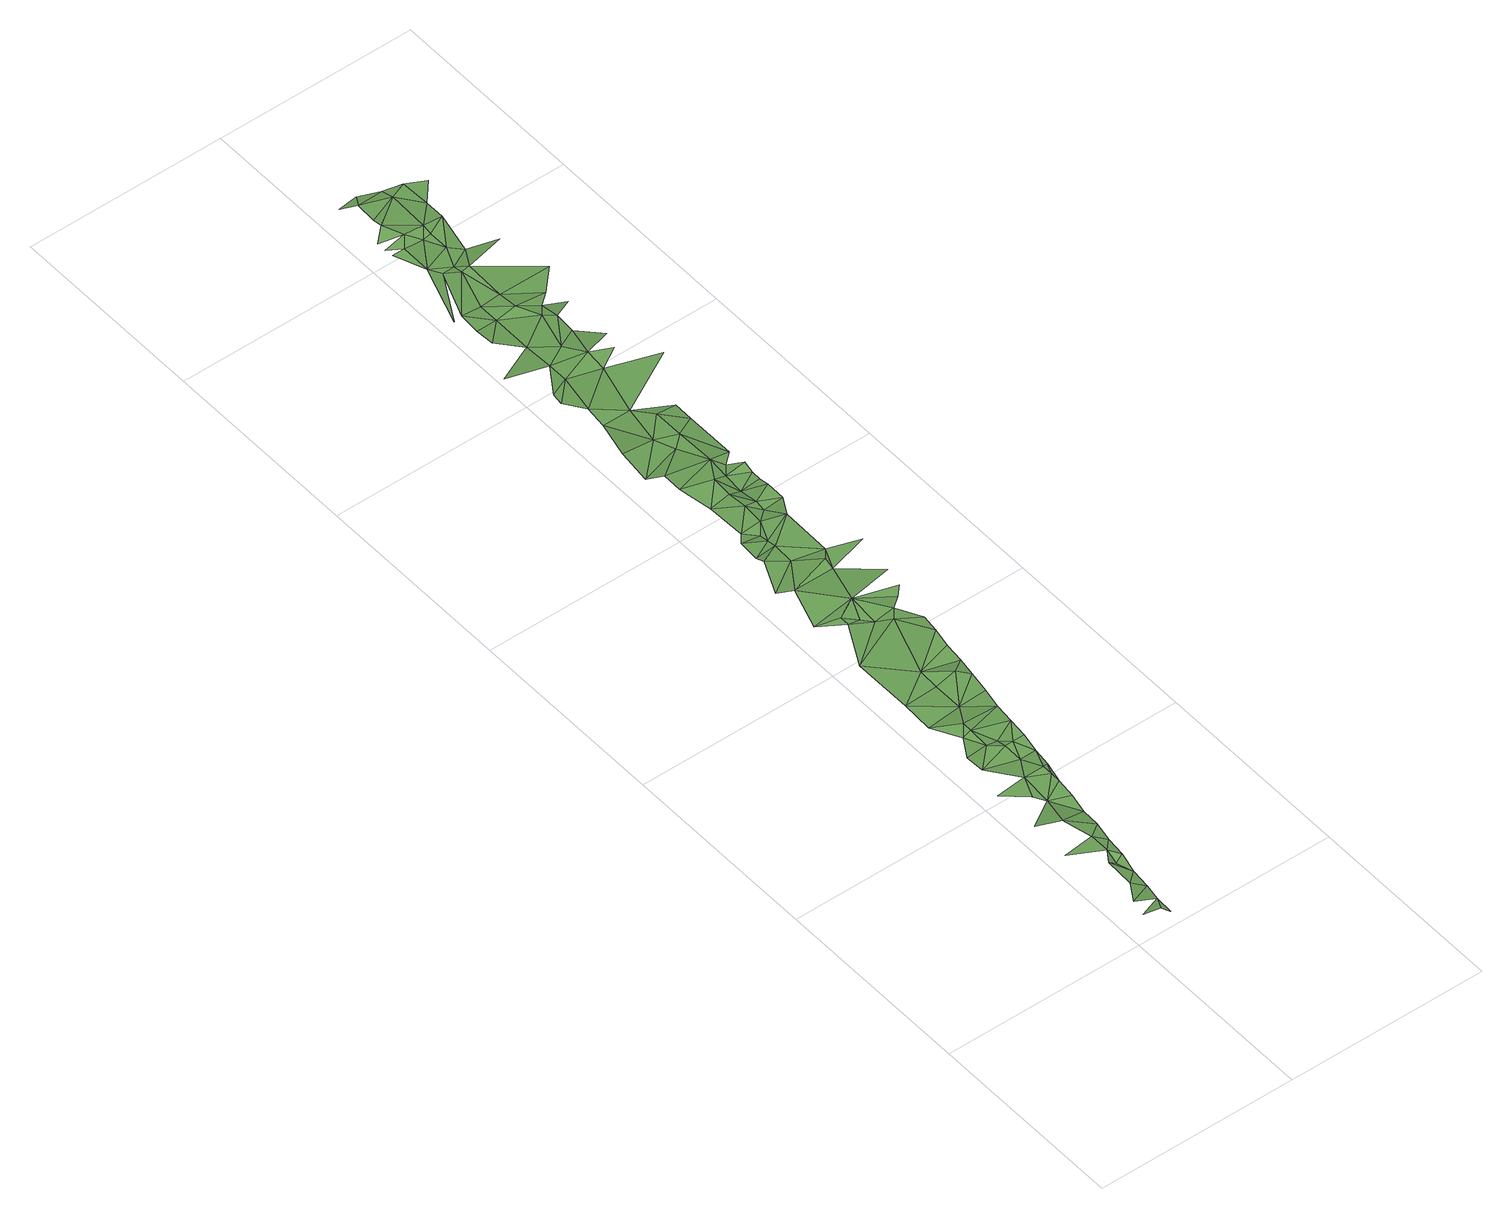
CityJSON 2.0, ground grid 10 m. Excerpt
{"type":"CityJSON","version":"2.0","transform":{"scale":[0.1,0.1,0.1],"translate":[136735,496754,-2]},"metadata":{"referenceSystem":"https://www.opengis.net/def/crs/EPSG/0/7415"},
"CityObjects":{
"plantcover1":{"type":"PlantCover","attributes":{"3df_class":"Forest","bgt_fysiekvoorkomen":"grasland agrarisch","bgt_status":"bestaand","identificatienamespace":"NL.IMGeo","begroeidterreindeeloptalud":"false","relatievehoogteligging":0,"aantal_punten":0},"geometry":[{"type":"MultiSurface","lod":"1","boundaries":[[[0,1,2]],[[0,2,3]],[[4,5,0]],[[5,4,6]],[[6,4,7]],[[6,7,8]],[[7,9,8]],[[10,11,12]],[[9,10,8]],[[7,13,9]],[[9,13,10]],[[14,15,16]],[[10,13,17]],[[11,10,17]],[[16,11,18]],[[11,17,18]],[[19,20,21]],[[18,22,16]],[[16,22,14]],[[20,14,21]],[[14,22,23]],[[24,25,26]],[[24,21,27]],[[28,21,14]],[[14,23,29]],[[26,25,30]],[[28,14,29]],[[25,24,31]],[[24,27,31]],[[27,21,32]],[[32,21,28]],[[30,33,34]],[[25,35,30]],[[35,33,30]],[[36,28,29]],[[25,37,35]],[[36,32,28]],[[25,31,37]],[[34,38,39]],[[32,40,27]],[[31,27,41]],[[33,38,34]],[[36,40,32]],[[37,31,41]],[[27,40,41]],[[37,42,35]],[[43,33,35]],[[40,44,41]],[[41,42,37]],[[38,45,39]],[[39,46,47]],[[45,46,39]],[[33,43,38]],[[41,44,42]],[[42,43,35]],[[38,48,45]],[[43,49,38]],[[45,48,46]],[[50,47,46]],[[49,51,38]],[[51,48,38]],[[52,53,47]],[[54,55,53]],[[48,56,46]],[[52,47,50]],[[54,53,57]],[[55,54,58]],[[58,59,55]],[[51,56,48]],[[57,53,52]],[[46,56,60]],[[54,57,58]],[[46,61,50]],[[59,62,63]],[[46,60,61]],[[52,58,57]],[[63,62,64]],[[65,52,50]],[[58,52,65]],[[59,58,66]],[[64,67,68]],[[62,59,69]],[[70,71,68]],[[62,67,64]],[[50,61,72]],[[65,50,72]],[[69,59,66]],[[67,70,68]],[[65,73,58]],[[74,71,75]],[[75,71,70]],[[73,76,58]],[[62,77,67]],[[66,58,78]],[[69,77,62]],[[75,79,74]],[[70,79,75]],[[77,69,66]],[[80,74,81]],[[82,70,67]],[[79,81,74]],[[77,82,67]],[[80,83,84]],[[70,82,79]],[[80,81,85]],[[86,77,66]],[[87,88,89]],[[90,81,79]],[[91,92,87]],[[84,93,91]],[[80,85,83]],[[79,82,90]],[[81,94,85]],[[90,94,81]],[[84,83,93]],[[88,95,89]],[[94,96,85]],[[87,92,88]],[[85,96,83]],[[90,97,94]],[[97,90,82]],[[92,91,93]],[[98,83,96]],[[94,99,96]],[[93,83,98]],[[97,99,94]],[[96,100,98]],[[101,102,103]],[[101,104,102]],[[105,104,95]],[[88,105,95]],[[99,106,96]],[[93,98,107]],[[92,108,88]],[[106,100,96]],[[93,108,92]],[[107,98,109]],[[100,109,98]],[[107,110,93]],[[102,111,103]],[[88,108,112]],[[108,93,110]],[[88,112,105]],[[113,111,114]],[[104,115,102]],[[115,104,105]],[[116,108,110]],[[108,116,112]],[[117,105,112]],[[118,119,120]],[[121,111,102]],[[119,114,120]],[[118,120,122]],[[111,123,114]],[[116,117,112]],[[115,121,102]],[[121,123,111]],[[120,124,122]],[[125,126,127]],[[120,114,128]],[[114,123,128]],[[105,129,115]],[[122,124,130]],[[120,131,124]],[[115,132,121]],[[121,133,123]],[[130,125,122]],[[120,128,131]],[[134,135,126]],[[131,136,124]],[[128,123,137]],[[133,137,123]],[[124,136,130]],[[126,125,138]],[[121,139,133]],[[140,141,134]],[[134,126,142]],[[130,138,125]],[[131,128,143]],[[144,145,140]],[[146,126,138]],[[136,147,130]],[[137,143,128]],[[131,148,136]],[[130,147,138]],[[140,134,142]],[[126,146,142]],[[131,143,148]],[[149,150,151]],[[137,152,143]],[[138,147,153]],[[140,154,144]],[[138,153,146]],[[155,144,156]],[[154,140,142]],[[136,157,147]],[[146,158,142]],[[156,151,155]],[[158,154,142]],[[136,148,157]],[[154,156,144]],[[151,159,149]],[[153,147,160]],[[146,161,158]],[[151,156,159]],[[146,153,161]],[[161,154,158]],[[154,162,156]],[[162,154,161]],[[156,163,159]],[[156,162,163]],[[163,162,164]]]}]}
},
"vertices":[
[21,14,12],[12,12,10],[18,8,13],[20,4,13],[23,23,11],[12,18,13],[18,28,12],[24,33,11],[18,42,13],[22,42,10],[22,48,13],[22,58,13],[8,58,11],[26,43,12],[22,87,11],[8,78,12],[18,72,14],[27,53,12],[29,63,12],[8,102,11],[18,92,12],[22,102,13],[30,73,11],[32,83,11],[12,117,12],[22,127,12],[12,127,11],[28,112,12],[32,97,13],[33,93,11],[18,137,11],[28,122,12],[32,102,13],[22,142,13],[12,152,9],[22,137,13],[35,103,12],[28,127,11],[28,152,11],[12,167,10],[36,112,12],[32,122,12],[39,132,12],[40,142,12],[38,122,12],[28,167,11],[28,177,12],[12,197,10],[38,167,14],[42,152,12],[38,207,13],[43,162,13],[32,212,11],[22,217,12],[22,222,12],[12,227,9],[45,172,12],[28,217,11],[32,227,13],[18,247,11],[46,182,12],[48,192,12],[28,262,10],[12,252,9],[18,267,12],[42,212,13],[38,247,11],[28,272,11],[18,272,10],[38,252,13],[28,277,10],[18,282,11],[49,201,12],[48,217,12],[22,287,10],[28,282,9],[52,221,13],[42,257,12],[54,231,13],[32,287,11],[22,307,9],[32,297,12],[42,282,13],[32,317,12],[18,322,11],[32,307,11],[57,251,13],[12,337,9],[28,352,10],[12,352,12],[38,292,10],[18,332,11],[32,342,10],[38,327,12],[38,297,11],[18,372,9],[38,307,9],[48,292,11],[38,317,10],[48,302,11],[48,312,10],[12,392,10],[22,402,10],[12,397,11],[18,382,11],[32,372,9],[48,307,10],[42,322,10],[38,347,11],[48,317,12],[48,327,10],[22,412,10],[38,362,11],[2,417,11],[22,427,9],[38,397,10],[48,352,10],[48,362,10],[12,447,9],[12,437,10],[22,447,9],[38,407,12],[12,457,10],[32,417,11],[22,457,9],[22,482,9],[18,487,10],[8,457,9],[38,437,10],[62,387,12],[28,477,10],[32,447,11],[48,402,12],[42,422,10],[18,502,10],[12,502,10],[32,457,10],[42,432,11],[28,482,9],[52,412,10],[22,507,12],[12,507,9],[28,502,9],[42,442,9],[18,517,12],[12,512,9],[32,492,10],[32,477,11],[48,447,9],[21,537,11],[11,536,11],[18,532,12],[52,437,9],[38,487,9],[32,507,11],[18,522,11],[32,527,12],[58,457,10],[32,502,10],[31,533,11],[52,482,10],[42,507,10],[42,517,10],[40,530,12],[50,526,11]
]}
